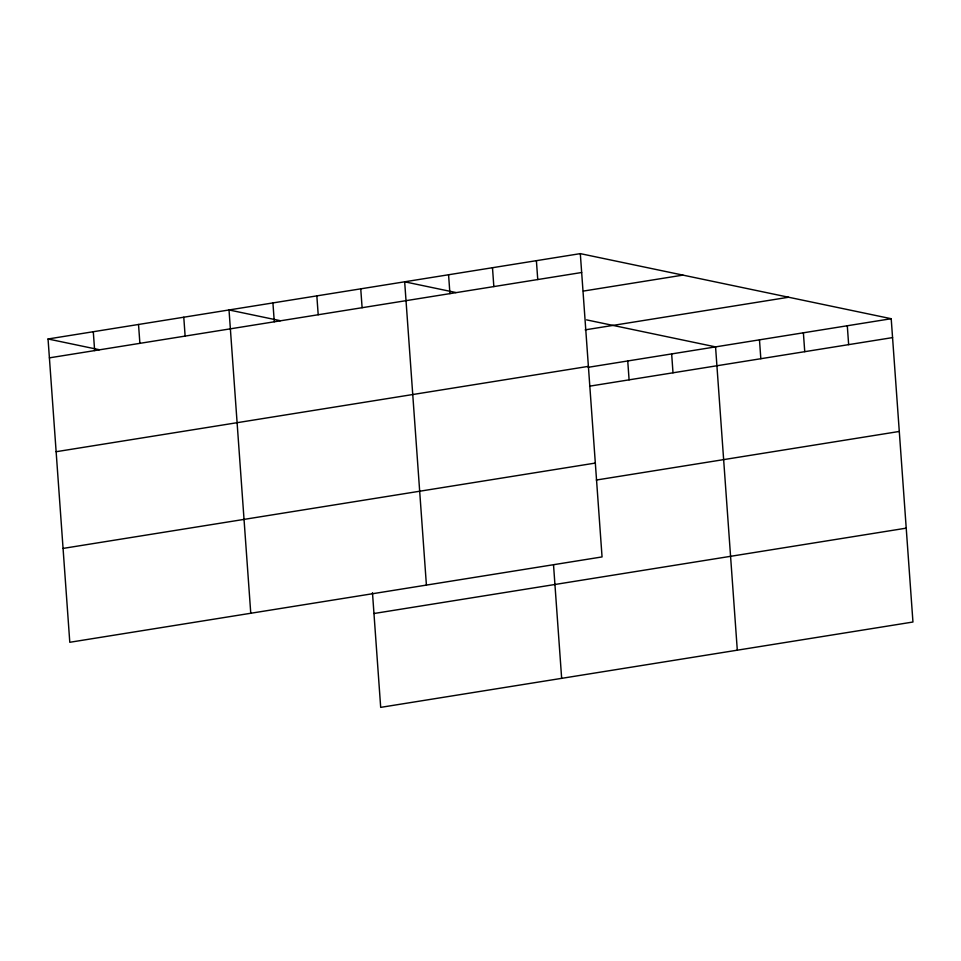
<?xml version="1.0" encoding="UTF-8"?>
<svg xmlns="http://www.w3.org/2000/svg" width="961" height="961" viewBox="0 0 961 961"><rect width="100%" height="100%" fill="white"/><g stroke="black" fill="none" stroke-linecap="round" stroke-linejoin="round"><path stroke-width="1.44" d="M580.312 253.632L602.054 556.924L69.793 642.284L48.05 338.981L580.312 253.632L891.207 318.716L912.95 622.019L380.688 707.368L372.472 592.685M49.407 357.852L581.657 272.504M583.375 291.075L682.911 275.11M585.153 329.863L788.609 297.237M56.134 451.718L588.384 366.369M588.216 367.306L891.207 318.716M589.573 386.178L892.565 337.599M63.066 548.419L595.315 463.07M596.3 480.044L899.292 431.453M373.961 613.514L906.223 528.154M455.958 292.54L404.665 281.801L426.408 585.093M586.534 319.869L715.561 346.885L737.303 650.189M280.312 320.698L229.018 309.959L250.761 613.262M48.05 338.981L99.343 349.72M847.302 325.767L848.647 344.639M803.384 332.806L804.741 351.678M759.478 339.846L760.824 358.717M671.655 353.924L673 372.796M627.737 360.964L629.095 379.847M536.394 260.671L537.752 279.543M553.548 565.152L561.656 678.346M492.488 267.711L493.834 286.582M448.571 274.75L449.928 293.634M360.747 288.841L362.105 307.712M316.842 295.88L318.199 314.752M272.924 302.919L274.281 321.791M183.779 317.214L185.125 336.086M138.528 324.47L139.886 343.341M93.289 331.725L94.646 350.597"/></g></svg>
